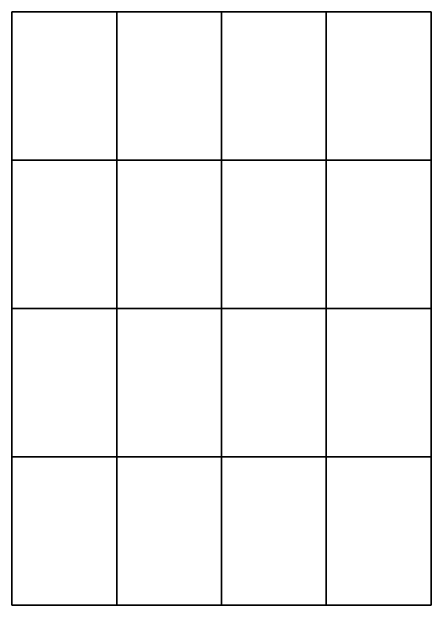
# Model space of a CAD drawing. Header units: inches. Extents: x -67596076815 to 95076089244, y 1613642 to 126917821473.
# Drawn here: x 188389 to 192148, y 1613642 to 1618958 of the extents above; entities that cross this region are included whole.
import ezdxf

# ---------------------------------------------------------------- set-up
doc = ezdxf.new("R2010")
doc.units = ezdxf.units.IN
doc.header["$MEASUREMENT"] = 0
doc.layers.add('CHAINAGE', color=7, linetype='Continuous')
doc.layers.add('text2', color=7, linetype='Continuous')

# ---------------------------------------------------------------- blocks, each defined once
blk = doc.blocks.new('ao')
at = {"layer": 'CHAINAGE', "color": 2, "linetype": 'Continuous', "lineweight": -2}
for points in [[(-594, 420), (-594, 210), (-297, 210), (-297, 420), (-594, 420)], [(-297, 420), (-297, 210), (0, 210), (0, 420), (-297, 420)], [(0, 420), (0, 210), (297, 210), (297, 420), (0, 420)], [(297, 420), (297, 210), (594, 210), (594, 420), (297, 420)], [(-594, 210), (-594, 0), (-297, 0), (-297, 210), (-594, 210)], [(-297, 210), (-297, 0), (0, 0), (0, 210), (-297, 210)], [(0, 210), (0, 0), (297, 0), (297, 210), (0, 210)], [(297, 210), (297, 0), (594, 0), (594, 210), (297, 210)], [(-594, 0), (-594, -210), (-297, -210), (-297, 0), (-594, 0)], [(-297, 0), (-297, -210), (0, -210), (0, 0), (-297, 0)], [(0, 0), (0, -210), (297, -210), (297, 0), (0, 0)], [(297, 0), (297, -210), (594, -210), (594, 0), (297, 0)], [(-594, -210), (-594, -420), (-297, -420), (-297, -210), (-594, -210)], [(-297, -210), (-297, -420), (0, -420), (0, -210), (-297, -210)], [(0, -210), (0, -420), (297, -420), (297, -210), (0, -210)], [(297, -210), (297, -420), (594, -420), (594, -210), (297, -210)]]:
    blk.add_lwpolyline(points, dxfattribs=at)
at = {"layer": 'text2', "color": 1}
blk.add_lwpolyline([(-594, 420), (0, 420), (0, -420), (-594, -420)], close=True, dxfattribs=at)
at = {"layer": 'text2', "color": 3}
blk.add_lwpolyline([(-594, 420), (594.0625, 420), (594.0625, -420), (-594, -420)], close=True, dxfattribs=at)

msp = doc.modelspace()

# ---------------------------------------------------------------- block references
at = {"layer": 'text2', "color": 1, "xscale": 4.474404761951321, "yscale": 4.474404761951321, "zscale": 4.474404761951321, "rotation": 270}
msp.add_blockref('ao', (190268.4, 1616300.3), dxfattribs=at)

doc.saveas('drawing.dxf')
